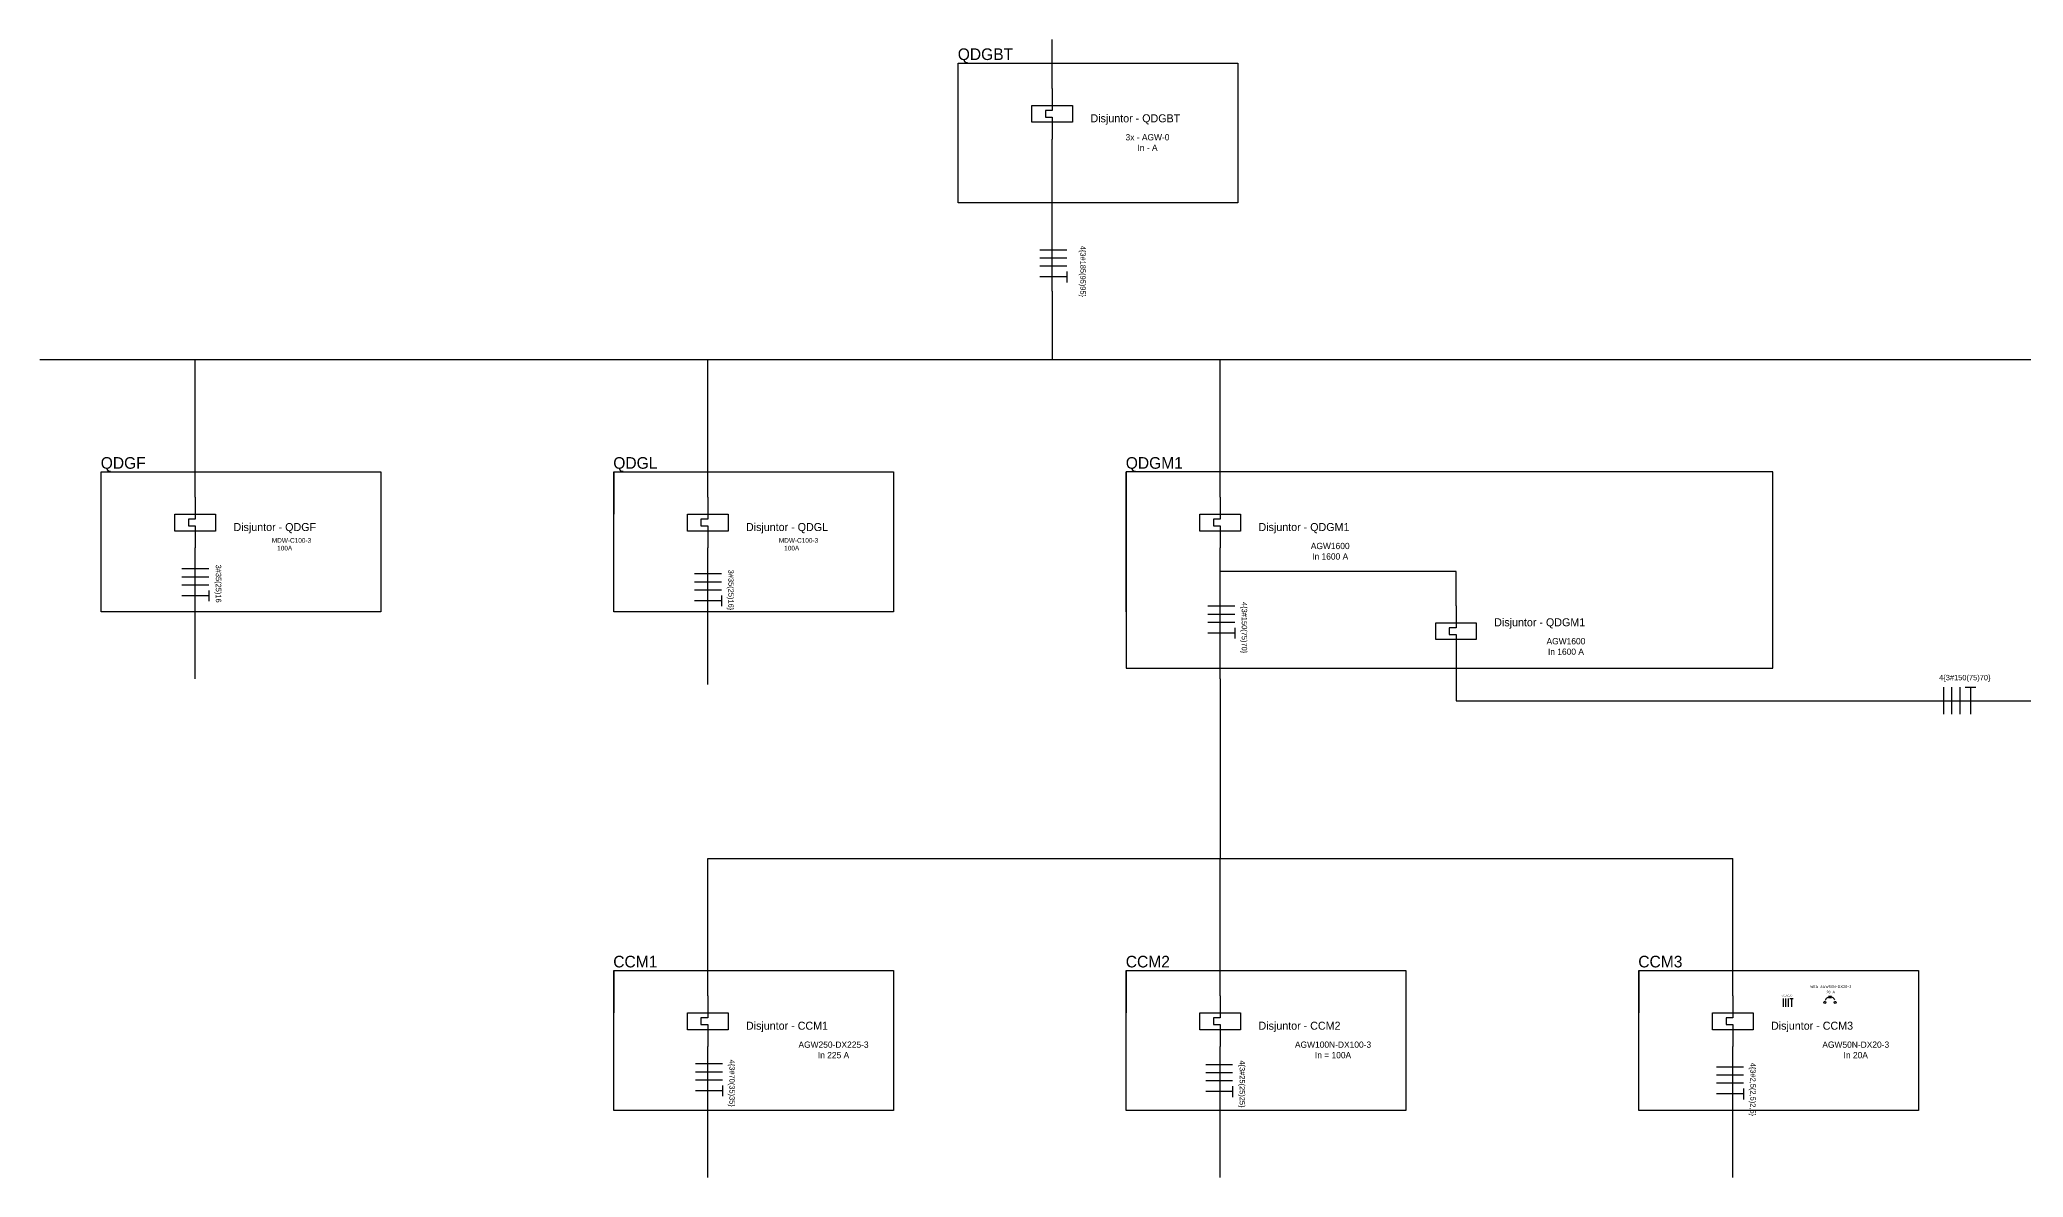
# Model space of a CAD drawing. Extents: x -543 to 641, y -146 to 322.
# Drawn here: x -539.9 to -393.1, y -15.5 to 68.7 of the extents above; entities that cross this region are included whole.
import ezdxf

# ---------------------------------------------------------------- set-up
doc = ezdxf.new("R2010")
doc.units = 0
doc.header["$MEASUREMENT"] = 0
doc.layers.add('ELET_UNIFILAR_TEXTO', color=4, linetype='Continuous')
doc.layers.add('ELT_UNIFILAR_DESENHO', color=5, linetype='Continuous')
doc.styles.add('ARIAL', font='arial.ttf')

msp = doc.modelspace()

# ---------------------------------------------------------------- linework, layer by layer
at = {"layer": 'ELT_UNIFILAR_DESENHO'}
for p, q in [((-464.958, 65.048), (-464.958, 68.661)), ((-471.907, 66.917), (-451.229, 66.917)), ((-471.907, 56.578), (-471.907, 66.917)), ((-451.229, 66.917), (-451.229, 56.578)), ((-451.229, 56.578), (-471.907, 56.578)), ((-463.888, 53.094), (-465.882, 53.094)), ((-463.888, 52.496), (-465.882, 52.496)), ((-463.888, 51.897), (-465.882, 51.897)), ((-463.888, 51.501), (-463.888, 50.704)), ((-463.888, 51.103), (-465.882, 51.103)), ((-464.958, 50.057), (-464.958, 44.985)), ((-528.35, 38.419), (-528.35, 44.985)), ((-490.44, 38.419), (-490.44, 44.985)), ((-452.53, 38.419), (-452.53, 44.985)), ((-528.35, 34.807), (-528.35, 38.419)), ((-490.44, 34.807), (-490.44, 38.419)), ((-452.53, 34.807), (-452.53, 38.419)), ((-535.299, 36.675), (-514.621, 36.675)), ((-535.299, 26.336), (-535.299, 36.675)), ((-514.621, 36.675), (-514.621, 26.336)), ((-497.389, 36.675), (-497.389, 33.557)), ((-497.389, 36.675), (-476.711, 36.675)), ((-497.389, 26.336), (-497.389, 36.675)), ((-476.711, 36.675), (-476.711, 26.336)), ((-459.48, 26.336), (-459.48, 36.675)), ((-432.345, 36.675), (-459.48, 36.675)), ((-459.48, 36.675), (-459.48, 22.157)), ((-411.667, 36.675), (-432.345, 36.675)), ((-411.667, 26.336), (-411.667, 36.675)), ((-527.34, 29.504), (-529.334, 29.504)), ((-527.34, 28.905), (-529.334, 28.905)), ((-527.34, 28.307), (-529.334, 28.307)), ((-527.34, 27.911), (-527.34, 27.114)), ((-489.43, 29.129), (-491.424, 29.129)), ((-489.43, 28.531), (-491.424, 28.531)), ((-489.43, 27.933), (-491.424, 27.933)), ((-435.093, 29.311), (-452.53, 29.311)), ((-435.093, 26.775), (-435.093, 29.311)), ((-527.34, 27.512), (-529.334, 27.512)), ((-489.43, 27.138), (-491.424, 27.138)), ((-489.43, 27.537), (-489.43, 26.739)), ((-451.458, 26.738), (-453.452, 26.738)), ((-514.621, 26.336), (-535.299, 26.336)), ((-476.711, 26.336), (-497.389, 26.336)), ((-451.458, 26.139), (-453.452, 26.139)), ((-451.458, 25.541), (-453.452, 25.541)), ((-451.458, 25.145), (-451.458, 24.348)), ((-411.667, 22.157), (-411.667, 26.336)), ((-451.458, 24.746), (-453.452, 24.746)), ((-459.48, 22.157), (-411.667, 22.157)), ((-435.093, 23.026), (-435.093, 21.303)), ((-452.53, 21.383), (-452.53, 8.09)), ((-435.093, 21.303), (-435.093, 19.752)), ((-399.035, 20.749), (-399.035, 18.755)), ((-398.436, 20.749), (-398.436, 18.755)), ((-397.838, 20.749), (-397.838, 18.755)), ((-397.442, 20.749), (-396.645, 20.749)), ((-397.043, 20.749), (-397.043, 18.755)), ((-435.093, 19.752), (-363.532, 19.752)), ((-490.44, 1.524), (-490.44, 8.09)), ((-490.44, 8.09), (-467.421, 8.09)), ((-452.53, 1.524), (-452.53, 8.09)), ((-434.727, 8.09), (-414.621, 8.09)), ((-414.621, 1.524), (-414.621, 8.09)), ((-490.44, -2.088), (-490.44, 1.524)), ((-452.53, -2.088), (-452.53, 1.524)), ((-414.621, -2.088), (-414.621, 1.524)), ((-497.389, -0.22), (-476.711, -0.22)), ((-497.389, -10.559), (-497.389, -0.22)), ((-497.389, -0.22), (-497.389, -3.338)), ((-476.711, -0.22), (-476.711, -10.559)), ((-459.48, -0.22), (-459.48, -3.338)), ((-459.48, -0.22), (-438.802, -0.22)), ((-459.48, -10.559), (-459.48, -0.22)), ((-438.802, -0.22), (-438.802, -10.559)), ((-421.57, -0.22), (-421.57, -3.338)), ((-421.57, -0.22), (-400.892, -0.22)), ((-421.57, -10.559), (-421.57, -0.22)), ((-400.892, -0.22), (-400.892, -10.559)), ((-410.902, -2.272), (-410.902, -2.897)), ((-410.715, -2.272), (-410.715, -2.897)), ((-410.528, -2.272), (-410.528, -2.897)), ((-410.404, -2.272), (-410.154, -2.272)), ((-410.279, -2.272), (-410.279, -2.897)), ((-407.501, -2.256), (-407.501, -2.078)), ((-407.501, -2.256), (-407.501, -2.078)), ((-407.425, -2.256), (-407.425, -2.078)), ((-407.425, -2.256), (-407.425, -2.078)), ((-407.348, -2.256), (-407.348, -2.078)), ((-407.348, -2.256), (-407.348, -2.078)), ((-489.351, -7.124), (-491.345, -7.124)), ((-451.614, -7.179), (-453.608, -7.179)), ((-489.351, -7.722), (-491.345, -7.722)), ((-489.351, -8.32), (-491.345, -8.32)), ((-489.351, -8.716), (-489.351, -9.514)), ((-451.614, -7.777), (-453.608, -7.777)), ((-451.614, -8.375), (-453.608, -8.375)), ((-451.614, -8.771), (-451.614, -9.569)), ((-413.837, -7.351), (-415.831, -7.351)), ((-413.837, -7.949), (-415.831, -7.949)), ((-413.837, -8.547), (-415.831, -8.547)), ((-489.351, -9.115), (-491.345, -9.115)), ((-451.614, -9.17), (-453.608, -9.17)), ((-413.837, -9.342), (-415.831, -9.342)), ((-413.837, -8.943), (-413.837, -9.741)), ((-476.711, -10.559), (-497.389, -10.559)), ((-438.802, -10.559), (-459.48, -10.559)), ((-400.892, -10.559), (-421.57, -10.559))]:
    msp.add_line(p, q, dxfattribs=at)
at = {"layer": 'ELT_UNIFILAR_DESENHO', "ltscale": 50}
for p, q in [((-464.958, 65.048), (-464.958, 63.798)), ((-464.958, 65.048), (-464.958, 63.798)), ((-464.958, 65.048), (-464.958, 63.798)), ((-464.958, 65.048), (-464.958, 63.798)), ((-465.457, 63.424), (-465.457, 62.924)), ((-464.958, 63.424), (-465.457, 63.424)), ((-465.457, 63.424), (-465.457, 62.924)), ((-464.958, 63.424), (-465.457, 63.424)), ((-465.457, 63.424), (-465.457, 62.924)), ((-464.958, 63.424), (-465.457, 63.424)), ((-465.457, 63.424), (-465.457, 62.924)), ((-464.958, 63.424), (-465.457, 63.424)), ((-464.958, 63.798), (-464.958, 63.424)), ((-464.958, 63.798), (-464.958, 63.424)), ((-464.958, 63.798), (-464.958, 63.424)), ((-464.958, 63.798), (-464.958, 63.424)), ((-465.457, 62.924), (-464.958, 62.924)), ((-465.457, 62.924), (-464.958, 62.924)), ((-465.457, 62.924), (-464.958, 62.924)), ((-465.457, 62.924), (-464.958, 62.924)), ((-464.958, 62.924), (-464.958, 62.549)), ((-464.958, 62.924), (-464.958, 62.549)), ((-464.958, 62.924), (-464.958, 62.549)), ((-464.958, 62.924), (-464.958, 62.549)), ((-464.958, 62.549), (-464.958, 61.299)), ((-464.958, 62.549), (-464.958, 61.299)), ((-464.958, 62.549), (-464.958, 61.299)), ((-464.958, 62.549), (-464.958, 61.299)), ((-539.856, 44.985), (-308.704, 44.985)), ((-528.35, 34.807), (-528.35, 33.557)), ((-528.35, 34.807), (-528.35, 33.557)), ((-528.35, 34.807), (-528.35, 33.557)), ((-528.35, 34.807), (-528.35, 33.557)), ((-490.44, 34.807), (-490.44, 33.557)), ((-490.44, 34.807), (-490.44, 33.557)), ((-490.44, 34.807), (-490.44, 33.557)), ((-490.44, 34.807), (-490.44, 33.557)), ((-452.53, 34.807), (-452.53, 33.557)), ((-452.53, 34.807), (-452.53, 33.557)), ((-452.53, 34.807), (-452.53, 33.557)), ((-452.53, 34.807), (-452.53, 33.557)), ((-528.849, 33.182), (-528.849, 32.682)), ((-528.35, 33.182), (-528.849, 33.182)), ((-528.849, 33.182), (-528.849, 32.682)), ((-528.35, 33.182), (-528.849, 33.182)), ((-528.849, 33.182), (-528.849, 32.682)), ((-528.35, 33.182), (-528.849, 33.182)), ((-528.849, 33.182), (-528.849, 32.682)), ((-528.35, 33.182), (-528.849, 33.182)), ((-528.849, 32.682), (-528.35, 32.682)), ((-528.849, 32.682), (-528.35, 32.682)), ((-528.849, 32.682), (-528.35, 32.682)), ((-528.849, 32.682), (-528.35, 32.682)), ((-528.35, 33.557), (-528.35, 33.182)), ((-528.35, 33.557), (-528.35, 33.182)), ((-528.35, 33.557), (-528.35, 33.182)), ((-528.35, 33.557), (-528.35, 33.182)), ((-528.35, 32.682), (-528.35, 32.307)), ((-528.35, 32.682), (-528.35, 32.307)), ((-528.35, 32.682), (-528.35, 32.307)), ((-528.35, 32.682), (-528.35, 32.307)), ((-528.35, 32.307), (-528.35, 31.057)), ((-528.35, 32.307), (-528.35, 31.057)), ((-528.35, 32.307), (-528.35, 31.057)), ((-528.35, 32.307), (-528.35, 31.057)), ((-490.94, 33.182), (-490.94, 32.682)), ((-490.44, 33.182), (-490.94, 33.182)), ((-490.94, 33.182), (-490.94, 32.682)), ((-490.44, 33.182), (-490.94, 33.182)), ((-490.94, 33.182), (-490.94, 32.682)), ((-490.44, 33.182), (-490.94, 33.182)), ((-490.94, 33.182), (-490.94, 32.682)), ((-490.44, 33.182), (-490.94, 33.182)), ((-490.94, 32.682), (-490.44, 32.682)), ((-490.94, 32.682), (-490.44, 32.682)), ((-490.94, 32.682), (-490.44, 32.682)), ((-490.94, 32.682), (-490.44, 32.682)), ((-490.44, 33.557), (-490.44, 33.182)), ((-490.44, 33.557), (-490.44, 33.182)), ((-490.44, 33.557), (-490.44, 33.182)), ((-490.44, 33.557), (-490.44, 33.182)), ((-490.44, 32.682), (-490.44, 32.307)), ((-490.44, 32.682), (-490.44, 32.307)), ((-490.44, 32.682), (-490.44, 32.307)), ((-490.44, 32.682), (-490.44, 32.307)), ((-490.44, 32.307), (-490.44, 31.057)), ((-490.44, 32.307), (-490.44, 31.057)), ((-490.44, 32.307), (-490.44, 31.057)), ((-490.44, 32.307), (-490.44, 31.057)), ((-453.03, 33.182), (-453.03, 32.682)), ((-452.53, 33.182), (-453.03, 33.182)), ((-453.03, 33.182), (-453.03, 32.682)), ((-452.53, 33.182), (-453.03, 33.182)), ((-453.03, 33.182), (-453.03, 32.682)), ((-452.53, 33.182), (-453.03, 33.182)), ((-453.03, 33.182), (-453.03, 32.682)), ((-452.53, 33.182), (-453.03, 33.182)), ((-453.03, 32.682), (-452.53, 32.682)), ((-453.03, 32.682), (-452.53, 32.682)), ((-453.03, 32.682), (-452.53, 32.682)), ((-453.03, 32.682), (-452.53, 32.682)), ((-452.53, 33.557), (-452.53, 33.182)), ((-452.53, 33.557), (-452.53, 33.182)), ((-452.53, 33.557), (-452.53, 33.182)), ((-452.53, 33.557), (-452.53, 33.182)), ((-452.53, 32.682), (-452.53, 32.307)), ((-452.53, 32.682), (-452.53, 32.307)), ((-452.53, 32.682), (-452.53, 32.307)), ((-452.53, 32.682), (-452.53, 32.307)), ((-452.53, 32.307), (-452.53, 31.057)), ((-452.53, 32.307), (-452.53, 31.057)), ((-452.53, 32.307), (-452.53, 31.057)), ((-452.53, 32.307), (-452.53, 31.057)), ((-435.093, 26.775), (-435.093, 25.525)), ((-435.093, 26.775), (-435.093, 25.525)), ((-435.093, 26.775), (-435.093, 25.525)), ((-435.093, 26.775), (-435.093, 25.525)), ((-435.593, 25.15), (-435.593, 24.651)), ((-435.093, 25.15), (-435.593, 25.15)), ((-435.593, 25.15), (-435.593, 24.651)), ((-435.093, 25.15), (-435.593, 25.15)), ((-435.593, 25.15), (-435.593, 24.651)), ((-435.093, 25.15), (-435.593, 25.15)), ((-435.593, 25.15), (-435.593, 24.651)), ((-435.093, 25.15), (-435.593, 25.15)), ((-435.093, 25.525), (-435.093, 25.15)), ((-435.093, 25.525), (-435.093, 25.15)), ((-435.093, 25.525), (-435.093, 25.15)), ((-435.093, 25.525), (-435.093, 25.15)), ((-435.593, 24.651), (-435.093, 24.651)), ((-435.593, 24.651), (-435.093, 24.651)), ((-435.593, 24.651), (-435.093, 24.651)), ((-435.593, 24.651), (-435.093, 24.651)), ((-435.093, 24.651), (-435.093, 24.276)), ((-435.093, 24.651), (-435.093, 24.276)), ((-435.093, 24.651), (-435.093, 24.276)), ((-435.093, 24.651), (-435.093, 24.276)), ((-435.093, 24.276), (-435.093, 23.026)), ((-435.093, 24.276), (-435.093, 23.026)), ((-435.093, 24.276), (-435.093, 23.026)), ((-435.093, 24.276), (-435.093, 23.026)), ((-467.421, 8.09), (-434.727, 8.09)), ((-490.44, -2.088), (-490.44, -3.338)), ((-490.44, -2.088), (-490.44, -3.338)), ((-490.44, -2.088), (-490.44, -3.338)), ((-490.44, -2.088), (-490.44, -3.338)), ((-452.53, -2.088), (-452.53, -3.338)), ((-452.53, -2.088), (-452.53, -3.338)), ((-452.53, -2.088), (-452.53, -3.338)), ((-452.53, -2.088), (-452.53, -3.338)), ((-414.621, -2.088), (-414.621, -3.338)), ((-414.621, -2.088), (-414.621, -3.338)), ((-414.621, -2.088), (-414.621, -3.338)), ((-414.621, -2.088), (-414.621, -3.338)), ((-490.94, -3.713), (-490.94, -4.213)), ((-490.44, -3.713), (-490.94, -3.713)), ((-490.94, -3.713), (-490.94, -4.213)), ((-490.44, -3.713), (-490.94, -3.713)), ((-490.94, -3.713), (-490.94, -4.213)), ((-490.44, -3.713), (-490.94, -3.713)), ((-490.94, -3.713), (-490.94, -4.213)), ((-490.44, -3.713), (-490.94, -3.713)), ((-490.94, -4.213), (-490.44, -4.213)), ((-490.94, -4.213), (-490.44, -4.213)), ((-490.94, -4.213), (-490.44, -4.213)), ((-490.94, -4.213), (-490.44, -4.213)), ((-490.44, -3.338), (-490.44, -3.713)), ((-490.44, -3.338), (-490.44, -3.713)), ((-490.44, -3.338), (-490.44, -3.713)), ((-490.44, -3.338), (-490.44, -3.713)), ((-490.44, -4.213), (-490.44, -4.588)), ((-490.44, -4.213), (-490.44, -4.588)), ((-490.44, -4.213), (-490.44, -4.588)), ((-490.44, -4.213), (-490.44, -4.588)), ((-453.03, -3.713), (-453.03, -4.213)), ((-452.53, -3.713), (-453.03, -3.713)), ((-453.03, -3.713), (-453.03, -4.213)), ((-452.53, -3.713), (-453.03, -3.713)), ((-453.03, -3.713), (-453.03, -4.213)), ((-452.53, -3.713), (-453.03, -3.713)), ((-453.03, -3.713), (-453.03, -4.213)), ((-452.53, -3.713), (-453.03, -3.713)), ((-453.03, -4.213), (-452.53, -4.213)), ((-453.03, -4.213), (-452.53, -4.213)), ((-453.03, -4.213), (-452.53, -4.213)), ((-453.03, -4.213), (-452.53, -4.213)), ((-452.53, -3.338), (-452.53, -3.713)), ((-452.53, -3.338), (-452.53, -3.713)), ((-452.53, -3.338), (-452.53, -3.713)), ((-452.53, -3.338), (-452.53, -3.713)), ((-452.53, -4.213), (-452.53, -4.588)), ((-452.53, -4.213), (-452.53, -4.588)), ((-452.53, -4.213), (-452.53, -4.588)), ((-452.53, -4.213), (-452.53, -4.588)), ((-415.12, -3.713), (-415.12, -4.213)), ((-414.621, -3.713), (-415.12, -3.713)), ((-415.12, -3.713), (-415.12, -4.213)), ((-414.621, -3.713), (-415.12, -3.713)), ((-415.12, -3.713), (-415.12, -4.213)), ((-414.621, -3.713), (-415.12, -3.713)), ((-415.12, -3.713), (-415.12, -4.213)), ((-414.621, -3.713), (-415.12, -3.713)), ((-415.12, -4.213), (-414.621, -4.213)), ((-415.12, -4.213), (-414.621, -4.213)), ((-415.12, -4.213), (-414.621, -4.213)), ((-415.12, -4.213), (-414.621, -4.213)), ((-414.621, -3.338), (-414.621, -3.713)), ((-414.621, -3.338), (-414.621, -3.713)), ((-414.621, -3.338), (-414.621, -3.713)), ((-414.621, -3.338), (-414.621, -3.713)), ((-414.621, -4.213), (-414.621, -4.588)), ((-414.621, -4.213), (-414.621, -4.588)), ((-414.621, -4.213), (-414.621, -4.588)), ((-414.621, -4.213), (-414.621, -4.588)), ((-490.44, -4.588), (-490.44, -5.838)), ((-490.44, -4.588), (-490.44, -5.838)), ((-490.44, -4.588), (-490.44, -5.838)), ((-490.44, -4.588), (-490.44, -5.838)), ((-452.53, -4.588), (-452.53, -5.838)), ((-452.53, -4.588), (-452.53, -5.838)), ((-452.53, -4.588), (-452.53, -5.838)), ((-452.53, -4.588), (-452.53, -5.838)), ((-414.621, -4.588), (-414.621, -5.838)), ((-414.621, -4.588), (-414.621, -5.838)), ((-414.621, -4.588), (-414.621, -5.838)), ((-414.621, -4.588), (-414.621, -5.838))]:
    msp.add_line(p, q, dxfattribs=at)
at = {"layer": 'ELT_UNIFILAR_DESENHO', "linetype": 'ByBlock'}
for p, q in [((-464.958, 50.057), (-464.958, 61.299)), ((-528.35, 21.383), (-528.35, 31.057)), ((-490.44, 20.949), (-490.44, 31.057)), ((-452.53, 21.383), (-452.53, 31.057)), ((-490.44, -15.512), (-490.44, -5.838)), ((-452.53, -15.512), (-452.53, -5.838)), ((-414.621, -15.512), (-414.621, -5.838))]:
    msp.add_line(p, q, dxfattribs=at)
at = {"layer": 'ELT_UNIFILAR_DESENHO'}
for points in [[(-466.457, 63.798), (-463.458, 63.798), (-463.458, 62.549), (-466.457, 62.549)], [(-466.457, 63.798), (-463.458, 63.798), (-463.458, 62.549), (-466.457, 62.549)], [(-466.457, 63.798), (-463.458, 63.798), (-463.458, 62.549), (-466.457, 62.549)], [(-466.457, 63.798), (-463.458, 63.798), (-463.458, 62.549), (-466.457, 62.549)], [(-529.849, 33.557), (-526.85, 33.557), (-526.85, 32.307), (-529.849, 32.307)], [(-529.849, 33.557), (-526.85, 33.557), (-526.85, 32.307), (-529.849, 32.307)], [(-529.849, 33.557), (-526.85, 33.557), (-526.85, 32.307), (-529.849, 32.307)], [(-529.849, 33.557), (-526.85, 33.557), (-526.85, 32.307), (-529.849, 32.307)], [(-491.94, 33.557), (-488.94, 33.557), (-488.94, 32.307), (-491.94, 32.307)], [(-491.94, 33.557), (-488.94, 33.557), (-488.94, 32.307), (-491.94, 32.307)], [(-491.94, 33.557), (-488.94, 33.557), (-488.94, 32.307), (-491.94, 32.307)], [(-491.94, 33.557), (-488.94, 33.557), (-488.94, 32.307), (-491.94, 32.307)], [(-454.03, 33.557), (-451.03, 33.557), (-451.03, 32.307), (-454.03, 32.307)], [(-454.03, 33.557), (-451.03, 33.557), (-451.03, 32.307), (-454.03, 32.307)], [(-454.03, 33.557), (-451.03, 33.557), (-451.03, 32.307), (-454.03, 32.307)], [(-454.03, 33.557), (-451.03, 33.557), (-451.03, 32.307), (-454.03, 32.307)], [(-436.593, 25.525), (-433.593, 25.525), (-433.593, 24.276), (-436.593, 24.276)], [(-436.593, 25.525), (-433.593, 25.525), (-433.593, 24.276), (-436.593, 24.276)], [(-436.593, 25.525), (-433.593, 25.525), (-433.593, 24.276), (-436.593, 24.276)], [(-436.593, 25.525), (-433.593, 25.525), (-433.593, 24.276), (-436.593, 24.276)], [(-491.94, -3.338), (-488.94, -3.338), (-488.94, -4.588), (-491.94, -4.588)], [(-491.94, -3.338), (-488.94, -3.338), (-488.94, -4.588), (-491.94, -4.588)], [(-491.94, -3.338), (-488.94, -3.338), (-488.94, -4.588), (-491.94, -4.588)], [(-491.94, -3.338), (-488.94, -3.338), (-488.94, -4.588), (-491.94, -4.588)], [(-454.03, -3.338), (-451.03, -3.338), (-451.03, -4.588), (-454.03, -4.588)], [(-454.03, -3.338), (-451.03, -3.338), (-451.03, -4.588), (-454.03, -4.588)], [(-454.03, -3.338), (-451.03, -3.338), (-451.03, -4.588), (-454.03, -4.588)], [(-454.03, -3.338), (-451.03, -3.338), (-451.03, -4.588), (-454.03, -4.588)], [(-416.12, -3.338), (-413.121, -3.338), (-413.121, -4.588), (-416.12, -4.588)], [(-416.12, -3.338), (-413.121, -3.338), (-413.121, -4.588), (-416.12, -4.588)], [(-416.12, -3.338), (-413.121, -3.338), (-413.121, -4.588), (-416.12, -4.588)], [(-416.12, -3.338), (-413.121, -3.338), (-413.121, -4.588), (-416.12, -4.588)]]:
    msp.add_lwpolyline(points, close=True, dxfattribs=at)
msp.add_lwpolyline([(-407.079, -2.387), (-407.103, -2.343), (-407.132, -2.303), (-407.167, -2.267), (-407.206, -2.236), (-407.248, -2.21), (-407.294, -2.19), (-407.342, -2.176), (-407.391, -2.168), (-407.441, -2.167), (-407.491, -2.173), (-407.539, -2.185), (-407.586, -2.203), (-407.629, -2.227), (-407.67, -2.256), (-407.706, -2.291), (-407.737, -2.33), (-407.763, -2.372), (-407.783, -2.418)], dxfattribs=at)
for centre in [(-407.806, -2.567), (-407.043, -2.567)]:
    msp.add_circle(centre, 0.0763, dxfattribs=at)

# ---------------------------------------------------------------- texts
at = {"layer": 'ELET_UNIFILAR_TEXTO', "ltscale": 50}
for s, p in [('Disjuntor - QDGBT ', (-462.13, 62.547)), ('Disjuntor - QDGF', (-525.522, 32.305)), ('Disjuntor - QDGL ', (-487.613, 32.305)), ('Disjuntor - QDGM1 ', (-449.703, 32.305)), ('Disjuntor - QDGM1 ', (-432.266, 25.258)), ('Disjuntor - CCM1 ', (-487.613, -4.59)), ('Disjuntor - CCM2 ', (-449.703, -4.59)), ('Disjuntor - CCM3 ', (-411.793, -4.59))]:
    msp.add_text(s, height=0.59177, dxfattribs=at).set_placement(p)
at = {"layer": 'ELET_UNIFILAR_TEXTO', "attachment_point": 1}
for s, insert, char_height in [('QDGBT', (-471.947, 68.016), 0.8616), ('QDGL', (-497.429, 37.775), 0.8616), ('\\pxsm1,qc;{\\H0.48889x;AGW1600\\PIn 1600 A\\C7; \\H2.04545x; }', (-445.993, 31.433), 0.95165), ('\\pxsm1,qc;{\\H0.48889x;AGW1600\\PIn 1600 A \\H2.04545x;\\C7; }', (-428.556, 24.386), 0.95165), ('CCM1', (-497.429, 0.879), 0.8616), ('CCM2', (-459.52, 0.879), 0.8616), ('CCM3', (-421.61, 0.879), 0.8616), ('\\pxsm1,qc;{\\H0.48889x;AGW250-DX225-3  \\PIn 225 A\\C7; }', (-483.903, -5.463), 0.95165), ('\\pxsm1,qc;{\\H0.48889x;AGW50N-DX20-3 \\PIn 20A\\H2.04545x; }', (-408.083, -5.463), 0.95165)]:
    msp.add_mtext(s, dxfattribs=dict(at, insert=insert, char_height=char_height))
for s, insert, char_height, width in [('\\pxsm1,qc;{\\H0.48889x;3x - AGW-0 \\PIn - A\\C7; \\H2.04545x; }', (-461.127, 61.674), 0.95165, 6.43024), ('QDGF', (-535.339, 37.775), 0.8616, 5.74389), ('QDGM1', (-459.52, 37.775), 0.8616, 4.59511), ('MDW-C100-3^J   100A', (-522.684, 31.786), 0.34463, 3.53809), ('MDW-C100-3^J   100A', (-485.181, 31.786), 0.34463, 3.53809), ('\\A1;3#2,5(2,5)', (-411.002, -1.987), 0.12481, 0.97518), ('\\pxsm1,qc;{\\H0.48889x;AGW100N-DX100-3 In = 100A }', (-445.993, -5.463), 0.95165, 3.61019)]:
    msp.add_mtext(s, dxfattribs=dict(at, insert=insert, char_height=char_height, width=width))
at = {"layer": 'ELET_UNIFILAR_TEXTO', "char_height": 0.39879, "width": 3.11582, "attachment_point": 1, "rotation": 270}
for s, insert in [('\\A1; 4\\{3#185(95)95\\}', (-462.485, 53.415)), ('\\A1;3#35(25)16', (-526.427, 29.824)), ('\\A1;3#35(25)16\\}', (-488.516, 29.45)), ('\\A1;4\\{3#150(75)70\\}', (-450.544, 27.059)), ('\\A1;4\\{3#70(35)35\\}', (-488.438, -6.803)), ('\\A1;4\\{3#25(25)25\\}', (-450.701, -6.858)), ('\\A1;4\\{3#2,5(2,5)2,5\\}', (-412.924, -7.03))]:
    msp.add_mtext(s, dxfattribs=dict(at, insert=insert))
at = {"layer": 'ELET_UNIFILAR_TEXTO', "insert": (-407.375, -1.905), "char_height": 0.20154, "width": 3.82691, "attachment_point": 8, "line_spacing_factor": 0.6, "style": 'ARIAL'}
msp.add_mtext('{\\Fisocp|c0;WEG AGW50N-DX20-3 ^J\\P\\Fisocp2|c0;20 A }', dxfattribs=at)
at = {"layer": 'ELT_UNIFILAR_DESENHO', "insert": (-399.356, 21.662), "char_height": 0.39879, "width": 3.11582, "attachment_point": 1}
msp.add_mtext('\\A1;4\\{3#150(75)70\\}', dxfattribs=at)

doc.saveas('drawing.dxf')
